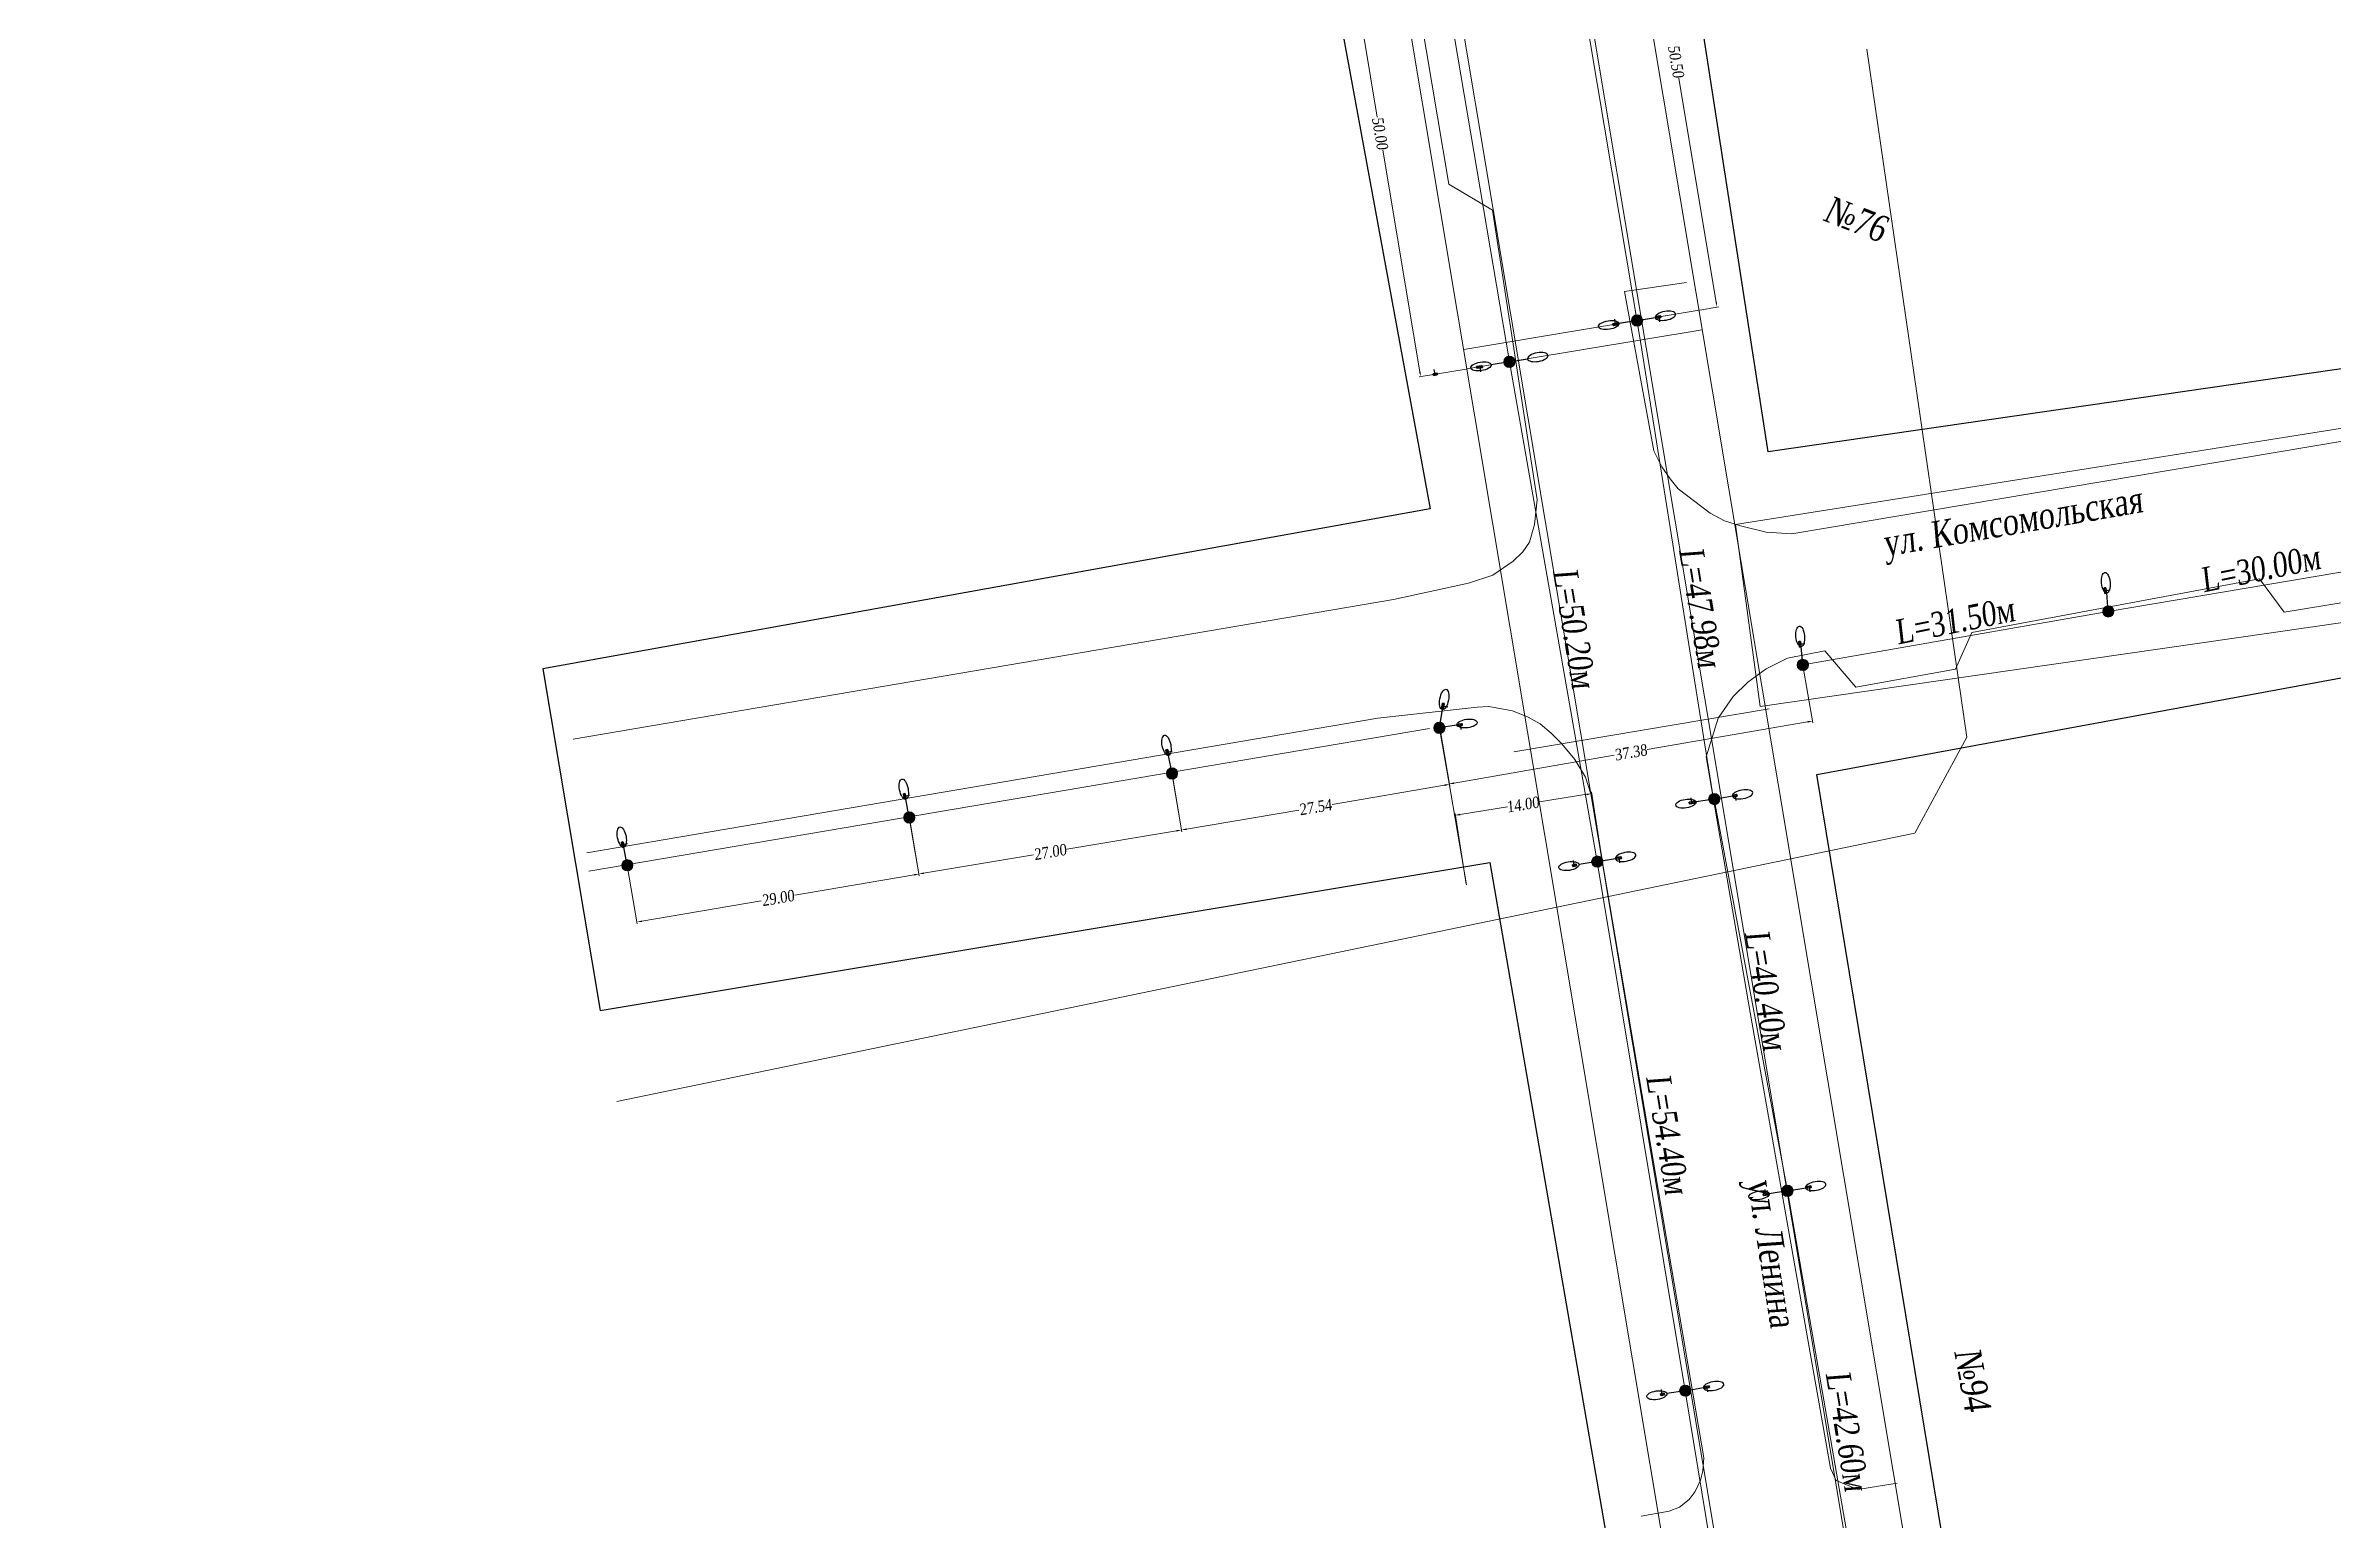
# Model space of a CAD drawing. Extents: x 2474 to 3317, y 1800 to 4862.
# Drawn here: x 2810.1 to 3042.1, y 2599.7 to 2749.3 of the extents above; entities that cross this region are included whole.
import ezdxf

# ---------------------------------------------------------------- set-up
doc = ezdxf.new("R2010")
doc.units = 0
doc.header["$MEASUREMENT"] = 0
for name, color, linetype in [('DLXLUM01', 2, 'Continuous'), ('DLXLUM02', 4, 'Continuous'), ('DLXLUM03', 3, 'Continuous'), ('DLXLUMEX', 2, 'Continuous'), ('DLXSCENE', 7, 'Continuous')]:
    doc.layers.add(name, color=color, linetype=linetype)
doc.layers.add('ОСВЕЩЕНИЕ', color=7, linetype='Continuous', lineweight=15)
doc.layers.add('ситуация', color=7, linetype='Continuous', lineweight=15)
doc.styles.add('стиль2', font='times.ttf', dxfattribs={"width": 0.85, "oblique": 5, "height": 1.15})

# ---------------------------------------------------------------- blocks, each defined once
blk = doc.blocks.new('*U261')
for p, q in [((0.26, 0.13), (-0.28, 0.04)), ((-0.28, 0.04), (0.26, 0.13)), ((-0.28, 0.04), (-0.26, -0.13)), ((-0.26, 0.04), (-0.28, 0.04)), ((-0.26, -0.13), (-0.28, 0.04)), ((-0.28, 0.04), (-0.26, 0.04)), ((0.28, 0.13), (-0.26, 0.04)), ((-0.26, 0.04), (0.28, 0.13)), ((-0.26, 0.04), (-0.24, -0.12)), ((-0.24, -0.12), (-0.26, 0.04)), ((0.28, -0.04), (0.26, 0.13)), ((0.26, 0.13), (0.28, 0.13)), ((0.28, 0.13), (0.26, 0.13)), ((0.26, 0.13), (0.28, -0.04)), ((0.3, -0.04), (0.28, 0.13)), ((0.28, 0.13), (0.3, -0.04)), ((-0.26, -0.13), (0.28, -0.04)), ((0.28, -0.04), (-0.26, -0.13)), ((-0.26, -0.13), (-0.24, -0.12)), ((-0.24, -0.12), (-0.26, -0.13)), ((-0.24, -0.12), (0.3, -0.04)), ((0.3, -0.04), (-0.24, -0.12)), ((0.28, -0.04), (0.3, -0.04)), ((0.3, -0.04), (0.28, -0.04))]:
    blk.add_line(p, q)
at = {"color": 1}
blk.add_line((0.02, 0), (0.1, -0.49), dxfattribs=at)
at = {"layer": 'DLXLUMEX', "color": 7}
blk.add_text('1', height=0.1, dxfattribs=at).set_placement((0, 0))
blk = doc.blocks.new('*U262')
for p, q in [((0.12, 0.11), (-0.23, 0.05)), ((-0.23, 0.05), (0.12, 0.11)), ((-0.23, 0.05), (-0.2, -0.12)), ((-0.19, 0.05), (-0.23, 0.05)), ((-0.23, 0.05), (-0.19, 0.05)), ((-0.2, -0.12), (-0.23, 0.05)), ((0.16, 0.11), (-0.19, 0.05)), ((-0.19, 0.05), (0.16, 0.11)), ((-0.19, 0.05), (-0.16, -0.11)), ((-0.16, -0.11), (-0.19, 0.05)), ((0.16, 0.11), (0.12, 0.11)), ((0.12, 0.11), (0.16, 0.11)), ((0.15, -0.06), (0.12, 0.11)), ((0.12, 0.11), (0.15, -0.06)), ((0.19, -0.05), (0.16, 0.11)), ((0.16, 0.11), (0.19, -0.05)), ((-0.2, -0.12), (0.15, -0.06)), ((0.15, -0.06), (-0.2, -0.12)), ((-0.16, -0.11), (-0.2, -0.12)), ((-0.2, -0.12), (-0.16, -0.11)), ((-0.16, -0.11), (0.19, -0.05)), ((0.19, -0.05), (-0.16, -0.11)), ((0.15, -0.06), (0.19, -0.05)), ((0.19, -0.05), (0.15, -0.06))]:
    blk.add_line(p, q)
at = {"color": 1}
blk.add_line((-0.04, -0.01), (-0.12, 0.49), dxfattribs=at)
at = {"layer": 'DLXLUMEX', "color": 7}
blk.add_text('2', height=0.1, dxfattribs=at).set_placement((0, 0))
blk = doc.blocks.new('*U263')
for p, q in [((0.16, 0.11), (-0.19, 0.06)), ((-0.19, 0.06), (0.16, 0.11)), ((-0.19, 0.06), (-0.16, -0.11)), ((-0.15, 0.06), (-0.19, 0.06)), ((-0.16, -0.11), (-0.19, 0.06)), ((-0.19, 0.06), (-0.15, 0.06)), ((0.2, 0.12), (-0.15, 0.06)), ((-0.15, 0.06), (0.2, 0.12)), ((-0.15, 0.06), (-0.12, -0.11)), ((-0.12, -0.11), (-0.15, 0.06)), ((0.16, 0.11), (0.2, 0.12)), ((0.2, 0.12), (0.16, 0.11)), ((0.19, -0.06), (0.16, 0.11)), ((0.16, 0.11), (0.19, -0.06)), ((0.23, -0.05), (0.2, 0.12)), ((0.2, 0.12), (0.23, -0.05)), ((-0.16, -0.11), (0.19, -0.06)), ((0.19, -0.06), (-0.16, -0.11)), ((-0.16, -0.11), (-0.12, -0.11)), ((-0.12, -0.11), (-0.16, -0.11)), ((-0.12, -0.11), (0.23, -0.05)), ((0.23, -0.05), (-0.12, -0.11)), ((0.19, -0.06), (0.23, -0.05)), ((0.23, -0.05), (0.19, -0.06))]:
    blk.add_line(p, q)
at = {"color": 1}
blk.add_line((0.04, 0.01), (0.12, -0.49), dxfattribs=at)
at = {"layer": 'DLXLUMEX', "color": 7}
blk.add_text('2', height=0.1, dxfattribs=at).set_placement((0, 0))
blk = doc.blocks.new('*U265')
for p, q in [((0.2, 0.12), (-0.31, 0.03)), ((-0.31, 0.03), (0.2, 0.12)), ((-0.27, 0.04), (-0.31, 0.03)), ((-0.31, 0.03), (-0.27, 0.04)), ((-0.31, 0.03), (-0.28, -0.13)), ((-0.28, -0.13), (-0.31, 0.03)), ((0.24, 0.13), (-0.27, 0.04)), ((-0.27, 0.04), (0.24, 0.13)), ((-0.27, 0.04), (-0.24, -0.13)), ((-0.24, -0.13), (-0.27, 0.04)), ((0.24, 0.13), (0.2, 0.12)), ((0.2, 0.12), (0.24, 0.13)), ((0.23, -0.05), (0.2, 0.12)), ((0.2, 0.12), (0.23, -0.05)), ((0.27, -0.04), (0.24, 0.13)), ((0.24, 0.13), (0.27, -0.04)), ((-0.28, -0.13), (0.23, -0.05)), ((0.23, -0.05), (-0.28, -0.13)), ((-0.24, -0.13), (-0.28, -0.13)), ((-0.28, -0.13), (-0.24, -0.13)), ((-0.24, -0.13), (0.27, -0.04)), ((0.27, -0.04), (-0.24, -0.13)), ((0.23, -0.05), (0.27, -0.04)), ((0.27, -0.04), (0.23, -0.05))]:
    blk.add_line(p, q)
at = {"color": 1}
blk.add_line((-0.04, -0.01), (-0.12, 0.49), dxfattribs=at)
at = {"layer": 'DLXLUMEX', "color": 7}
blk.add_text('1', height=0.1, dxfattribs=at).set_placement((0, 0))
blk = doc.blocks.new('*U266')
for p, q in [((0.24, 0.12), (-0.27, 0.04)), ((-0.27, 0.04), (0.24, 0.12)), ((-0.23, 0.05), (-0.27, 0.04)), ((-0.27, 0.04), (-0.23, 0.05)), ((-0.27, 0.04), (-0.24, -0.12)), ((-0.24, -0.12), (-0.27, 0.04)), ((0.28, 0.13), (-0.23, 0.05)), ((-0.23, 0.05), (0.28, 0.13)), ((-0.23, 0.05), (-0.21, -0.12)), ((-0.21, -0.12), (-0.23, 0.05)), ((0.24, 0.12), (0.28, 0.13)), ((0.28, 0.13), (0.24, 0.12)), ((0.27, -0.04), (0.24, 0.12)), ((0.24, 0.12), (0.27, -0.04)), ((0.31, -0.04), (0.28, 0.13)), ((0.28, 0.13), (0.31, -0.04)), ((-0.24, -0.12), (0.27, -0.04)), ((0.27, -0.04), (-0.24, -0.12)), ((-0.24, -0.12), (-0.21, -0.12)), ((-0.21, -0.12), (-0.24, -0.12)), ((-0.21, -0.12), (0.31, -0.04)), ((0.31, -0.04), (-0.21, -0.12)), ((0.27, -0.04), (0.31, -0.04)), ((0.31, -0.04), (0.27, -0.04))]:
    blk.add_line(p, q)
at = {"color": 1}
blk.add_line((0.04, 0.01), (0.12, -0.49), dxfattribs=at)
at = {"layer": 'DLXLUMEX', "color": 7}
blk.add_text('1', height=0.1, dxfattribs=at).set_placement((0, 0))
blk = doc.blocks.new('*U267')
for p, q in [((0.12, 0.11), (-0.23, 0.05)), ((-0.23, 0.05), (0.12, 0.11)), ((-0.23, 0.05), (-0.2, -0.12)), ((-0.19, 0.05), (-0.23, 0.05)), ((-0.23, 0.05), (-0.19, 0.05)), ((-0.2, -0.12), (-0.23, 0.05)), ((0.16, 0.11), (-0.19, 0.05)), ((-0.19, 0.05), (0.16, 0.11)), ((-0.19, 0.05), (-0.16, -0.11)), ((-0.16, -0.11), (-0.19, 0.05)), ((0.16, 0.11), (0.12, 0.11)), ((0.12, 0.11), (0.16, 0.11)), ((0.15, -0.06), (0.12, 0.11)), ((0.12, 0.11), (0.15, -0.06)), ((0.19, -0.05), (0.16, 0.11)), ((0.16, 0.11), (0.19, -0.05)), ((-0.2, -0.12), (0.15, -0.06)), ((0.15, -0.06), (-0.2, -0.12)), ((-0.16, -0.11), (-0.2, -0.12)), ((-0.2, -0.12), (-0.16, -0.11)), ((-0.16, -0.11), (0.19, -0.05)), ((0.19, -0.05), (-0.16, -0.11)), ((0.15, -0.06), (0.19, -0.05)), ((0.19, -0.05), (0.15, -0.06))]:
    blk.add_line(p, q)
at = {"color": 1}
blk.add_line((-0.04, -0.01), (-0.12, 0.49), dxfattribs=at)
at = {"layer": 'DLXLUMEX', "color": 7}
blk.add_text('2', height=0.1, dxfattribs=at).set_placement((0, 0))
blk = doc.blocks.new('*U268')
for p, q in [((0.16, 0.11), (-0.19, 0.06)), ((-0.19, 0.06), (0.16, 0.11)), ((-0.19, 0.06), (-0.16, -0.11)), ((-0.15, 0.06), (-0.19, 0.06)), ((-0.16, -0.11), (-0.19, 0.06)), ((-0.19, 0.06), (-0.15, 0.06)), ((0.2, 0.12), (-0.15, 0.06)), ((-0.15, 0.06), (0.2, 0.12)), ((-0.15, 0.06), (-0.12, -0.11)), ((-0.12, -0.11), (-0.15, 0.06)), ((0.16, 0.11), (0.2, 0.12)), ((0.2, 0.12), (0.16, 0.11)), ((0.19, -0.06), (0.16, 0.11)), ((0.16, 0.11), (0.19, -0.06)), ((0.23, -0.05), (0.2, 0.12)), ((0.2, 0.12), (0.23, -0.05)), ((-0.16, -0.11), (0.19, -0.06)), ((0.19, -0.06), (-0.16, -0.11)), ((-0.16, -0.11), (-0.12, -0.11)), ((-0.12, -0.11), (-0.16, -0.11)), ((-0.12, -0.11), (0.23, -0.05)), ((0.23, -0.05), (-0.12, -0.11)), ((0.19, -0.06), (0.23, -0.05)), ((0.23, -0.05), (0.19, -0.06))]:
    blk.add_line(p, q)
at = {"color": 1}
blk.add_line((0.04, 0.01), (0.12, -0.49), dxfattribs=at)
at = {"layer": 'DLXLUMEX', "color": 7}
blk.add_text('2', height=0.1, dxfattribs=at).set_placement((0, 0))
blk = doc.blocks.new('*U269')
for p, q in [((0.2, 0.12), (-0.31, 0.03)), ((-0.31, 0.03), (0.2, 0.12)), ((-0.27, 0.04), (-0.31, 0.03)), ((-0.31, 0.03), (-0.27, 0.04)), ((-0.31, 0.03), (-0.28, -0.13)), ((-0.28, -0.13), (-0.31, 0.03)), ((0.24, 0.13), (-0.27, 0.04)), ((-0.27, 0.04), (0.24, 0.13)), ((-0.27, 0.04), (-0.24, -0.13)), ((-0.24, -0.13), (-0.27, 0.04)), ((0.24, 0.13), (0.2, 0.12)), ((0.2, 0.12), (0.24, 0.13)), ((0.23, -0.05), (0.2, 0.12)), ((0.2, 0.12), (0.23, -0.05)), ((0.27, -0.04), (0.24, 0.13)), ((0.24, 0.13), (0.27, -0.04)), ((-0.28, -0.13), (0.23, -0.05)), ((0.23, -0.05), (-0.28, -0.13)), ((-0.24, -0.13), (-0.28, -0.13)), ((-0.28, -0.13), (-0.24, -0.13)), ((-0.24, -0.13), (0.27, -0.04)), ((0.27, -0.04), (-0.24, -0.13)), ((0.23, -0.05), (0.27, -0.04)), ((0.27, -0.04), (0.23, -0.05))]:
    blk.add_line(p, q)
at = {"color": 1}
blk.add_line((-0.04, -0.01), (-0.12, 0.49), dxfattribs=at)
at = {"layer": 'DLXLUMEX', "color": 7}
blk.add_text('1', height=0.1, dxfattribs=at).set_placement((0, 0))
blk = doc.blocks.new('*U270')
for p, q in [((0.05, 0.3), (-0.12, 0.28)), ((-0.12, 0.28), (0.05, 0.3)), ((0.05, 0.28), (-0.12, 0.26)), ((-0.12, 0.28), (-0.05, -0.26)), ((-0.12, 0.26), (-0.12, 0.28)), ((-0.12, 0.28), (-0.12, 0.26)), ((-0.12, 0.26), (0.05, 0.28)), ((-0.05, -0.26), (-0.12, 0.28)), ((-0.12, 0.26), (-0.05, -0.28)), ((-0.05, -0.28), (-0.12, 0.26)), ((0.05, 0.28), (0.05, 0.3)), ((0.05, 0.3), (0.05, 0.28)), ((0.12, -0.24), (0.05, 0.3)), ((0.05, 0.3), (0.12, -0.24)), ((0.12, -0.26), (0.05, 0.28)), ((0.05, 0.28), (0.12, -0.26)), ((-0.05, -0.26), (0.12, -0.24)), ((0.12, -0.24), (-0.05, -0.26)), ((-0.05, -0.28), (0.12, -0.26)), ((-0.05, -0.26), (-0.05, -0.28)), ((0.12, -0.26), (-0.05, -0.28)), ((-0.05, -0.28), (-0.05, -0.26)), ((0.12, -0.26), (0.12, -0.24)), ((0.12, -0.24), (0.12, -0.26))]:
    blk.add_line(p, q)
at = {"color": 1}
blk.add_line((0, 0.02), (0.49, 0.08), dxfattribs=at)
at = {"layer": 'DLXLUMEX', "color": 7}
blk.add_text('1', height=0.1, dxfattribs=at).set_placement((0, 0))
blk = doc.blocks.new('*U271')
for p, q in [((0.05, 0.3), (-0.12, 0.28)), ((-0.12, 0.28), (0.05, 0.3)), ((0.05, 0.28), (-0.12, 0.26)), ((-0.12, 0.28), (-0.05, -0.26)), ((-0.12, 0.26), (-0.12, 0.28)), ((-0.12, 0.28), (-0.12, 0.26)), ((-0.12, 0.26), (0.05, 0.28)), ((-0.05, -0.26), (-0.12, 0.28)), ((-0.12, 0.26), (-0.05, -0.28)), ((-0.05, -0.28), (-0.12, 0.26)), ((0.05, 0.28), (0.05, 0.3)), ((0.12, -0.24), (0.05, 0.3)), ((0.05, 0.3), (0.05, 0.28)), ((0.05, 0.3), (0.12, -0.24)), ((0.12, -0.26), (0.05, 0.28)), ((0.05, 0.28), (0.12, -0.26)), ((-0.05, -0.26), (0.12, -0.24)), ((0.12, -0.24), (-0.05, -0.26)), ((-0.05, -0.28), (0.12, -0.26)), ((-0.05, -0.26), (-0.05, -0.28)), ((0.12, -0.26), (-0.05, -0.28)), ((-0.05, -0.28), (-0.05, -0.26)), ((0.12, -0.26), (0.12, -0.24)), ((0.12, -0.24), (0.12, -0.26))]:
    blk.add_line(p, q)
at = {"color": 1}
blk.add_line((0, 0.02), (0.49, 0.08), dxfattribs=at)
at = {"layer": 'DLXLUMEX', "color": 7}
blk.add_text('1', height=0.1, dxfattribs=at).set_placement((0, 0))
blk = doc.blocks.new('*U274')
for p, q in [((-0.04, 0.27), (-0.13, -0.24)), ((-0.13, -0.24), (-0.04, 0.27)), ((-0.03, 0.31), (-0.12, -0.2)), ((-0.12, -0.2), (-0.03, 0.31)), ((-0.04, 0.27), (-0.03, 0.31)), ((-0.03, 0.31), (-0.04, 0.27)), ((0.13, 0.24), (-0.04, 0.27)), ((-0.04, 0.27), (0.13, 0.24)), ((0.14, 0.28), (-0.03, 0.31)), ((-0.03, 0.31), (0.14, 0.28)), ((0.04, -0.23), (0.14, 0.28)), ((0.14, 0.28), (0.04, -0.23)), ((0.04, -0.27), (0.13, 0.24)), ((0.13, 0.24), (0.04, -0.27)), ((0.13, 0.24), (0.14, 0.28)), ((0.14, 0.28), (0.13, 0.24)), ((-0.12, -0.2), (-0.13, -0.24)), ((-0.13, -0.24), (-0.12, -0.2)), ((-0.13, -0.24), (0.04, -0.27)), ((0.04, -0.27), (-0.13, -0.24)), ((-0.12, -0.2), (0.04, -0.23)), ((0.04, -0.23), (-0.12, -0.2)), ((0.04, -0.27), (0.04, -0.23)), ((0.04, -0.23), (0.04, -0.27))]:
    blk.add_line(p, q)
at = {"color": 1}
blk.add_line((0.01, 0.04), (0.5, -0.05), dxfattribs=at)
at = {"layer": 'DLXLUMEX', "color": 7}
blk.add_text('1', height=0.1, dxfattribs=at).set_placement((0, 0))
blk = doc.blocks.new('*U276')
for p, q in [((0.17, 0.1), (-0.19, 0.07)), ((-0.19, 0.07), (0.17, 0.1)), ((-0.19, 0.07), (-0.17, -0.1)), ((-0.15, 0.07), (-0.19, 0.07)), ((-0.17, -0.1), (-0.19, 0.07)), ((-0.19, 0.07), (-0.15, 0.07)), ((0.21, 0.11), (-0.15, 0.07)), ((-0.15, 0.07), (0.21, 0.11)), ((-0.15, 0.07), (-0.13, -0.1)), ((-0.13, -0.1), (-0.15, 0.07)), ((0.17, 0.1), (0.21, 0.11)), ((0.21, 0.11), (0.17, 0.1)), ((0.19, -0.07), (0.17, 0.1)), ((0.17, 0.1), (0.19, -0.07)), ((0.23, -0.06), (0.21, 0.11)), ((0.21, 0.11), (0.23, -0.06)), ((-0.17, -0.1), (0.19, -0.07)), ((0.19, -0.07), (-0.17, -0.1)), ((-0.17, -0.1), (-0.13, -0.1)), ((-0.13, -0.1), (-0.17, -0.1)), ((-0.13, -0.1), (0.23, -0.06)), ((0.23, -0.06), (-0.13, -0.1)), ((0.19, -0.07), (0.23, -0.06)), ((0.23, -0.06), (0.19, -0.07))]:
    blk.add_line(p, q)
at = {"color": 1}
blk.add_line((0.04, 0), (0.09, -0.49), dxfattribs=at)
at = {"layer": 'DLXLUMEX', "color": 7}
blk.add_text('3', height=0.1, dxfattribs=at).set_placement((0, 0))
blk = doc.blocks.new('*U277')
for p, q in [((0.02, 0.31), (-0.14, 0.28)), ((-0.14, 0.28), (0.02, 0.31)), ((-0.14, 0.28), (-0.04, -0.23)), ((-0.14, 0.24), (-0.14, 0.28)), ((-0.14, 0.28), (-0.14, 0.24)), ((-0.04, -0.23), (-0.14, 0.28)), ((0.03, 0.27), (-0.14, 0.24)), ((-0.14, 0.24), (0.03, 0.27)), ((-0.14, 0.24), (-0.03, -0.27)), ((-0.03, -0.27), (-0.14, 0.24)), ((0.03, 0.27), (0.02, 0.31)), ((0.02, 0.31), (0.03, 0.27)), ((0.13, -0.2), (0.02, 0.31)), ((0.02, 0.31), (0.13, -0.2)), ((0.14, -0.24), (0.03, 0.27)), ((0.03, 0.27), (0.14, -0.24)), ((-0.04, -0.23), (0.13, -0.2)), ((0.13, -0.2), (-0.04, -0.23)), ((-0.04, -0.23), (-0.03, -0.27)), ((-0.03, -0.27), (-0.04, -0.23)), ((-0.03, -0.27), (0.14, -0.24)), ((0.14, -0.24), (-0.03, -0.27)), ((0.14, -0.24), (0.13, -0.2)), ((0.13, -0.2), (0.14, -0.24))]:
    blk.add_line(p, q)
at = {"color": 1}
blk.add_line((-0.01, 0.04), (0.48, 0.14), dxfattribs=at)
at = {"layer": 'DLXLUMEX', "color": 7}
blk.add_text('1', height=0.1, dxfattribs=at).set_placement((0, 0))
blk = doc.blocks.new('*U278')
for p, q in [((0.02, 0.31), (-0.14, 0.28)), ((-0.14, 0.28), (0.02, 0.31)), ((-0.14, 0.28), (-0.04, -0.23)), ((-0.14, 0.24), (-0.14, 0.28)), ((-0.14, 0.28), (-0.14, 0.24)), ((-0.04, -0.23), (-0.14, 0.28)), ((0.03, 0.27), (-0.14, 0.24)), ((-0.14, 0.24), (0.03, 0.27)), ((-0.14, 0.24), (-0.03, -0.27)), ((-0.03, -0.27), (-0.14, 0.24)), ((0.03, 0.27), (0.02, 0.31)), ((0.02, 0.31), (0.03, 0.27)), ((0.13, -0.2), (0.02, 0.31)), ((0.02, 0.31), (0.13, -0.2)), ((0.14, -0.24), (0.03, 0.27)), ((0.03, 0.27), (0.14, -0.24)), ((-0.04, -0.23), (0.13, -0.2)), ((0.13, -0.2), (-0.04, -0.23)), ((-0.04, -0.23), (-0.03, -0.27)), ((-0.03, -0.27), (-0.04, -0.23)), ((-0.03, -0.27), (0.14, -0.24)), ((0.14, -0.24), (-0.03, -0.27)), ((0.14, -0.24), (0.13, -0.2)), ((0.13, -0.2), (0.14, -0.24))]:
    blk.add_line(p, q)
at = {"color": 1}
blk.add_line((-0.01, 0.04), (0.48, 0.14), dxfattribs=at)
at = {"layer": 'DLXLUMEX', "color": 7}
blk.add_text('1', height=0.1, dxfattribs=at).set_placement((0, 0))
blk = doc.blocks.new('*U279')
for p, q in [((0.02, 0.31), (-0.14, 0.28)), ((-0.14, 0.28), (0.02, 0.31)), ((-0.14, 0.28), (-0.04, -0.23)), ((-0.14, 0.24), (-0.14, 0.28)), ((-0.14, 0.28), (-0.14, 0.24)), ((-0.04, -0.23), (-0.14, 0.28)), ((0.03, 0.27), (-0.14, 0.24)), ((-0.14, 0.24), (0.03, 0.27)), ((-0.14, 0.24), (-0.03, -0.27)), ((-0.03, -0.27), (-0.14, 0.24)), ((0.03, 0.27), (0.02, 0.31)), ((0.02, 0.31), (0.03, 0.27)), ((0.13, -0.2), (0.02, 0.31)), ((0.02, 0.31), (0.13, -0.2)), ((0.14, -0.24), (0.03, 0.27)), ((0.03, 0.27), (0.14, -0.24)), ((-0.04, -0.23), (0.13, -0.2)), ((0.13, -0.2), (-0.04, -0.23)), ((-0.04, -0.23), (-0.03, -0.27)), ((-0.03, -0.27), (-0.04, -0.23)), ((-0.03, -0.27), (0.14, -0.24)), ((0.14, -0.24), (-0.03, -0.27)), ((0.14, -0.24), (0.13, -0.2)), ((0.13, -0.2), (0.14, -0.24))]:
    blk.add_line(p, q)
at = {"color": 1}
blk.add_line((-0.01, 0.04), (0.48, 0.14), dxfattribs=at)
at = {"layer": 'DLXLUMEX', "color": 7}
blk.add_text('1', height=0.1, dxfattribs=at).set_placement((0, 0))
blk = doc.blocks.new('*U280')
for p, q in [((0.16, 0.11), (-0.19, 0.06)), ((-0.19, 0.06), (0.16, 0.11)), ((-0.19, 0.06), (-0.16, -0.11)), ((-0.15, 0.06), (-0.19, 0.06)), ((-0.16, -0.11), (-0.19, 0.06)), ((-0.19, 0.06), (-0.15, 0.06)), ((0.2, 0.12), (-0.15, 0.06)), ((-0.15, 0.06), (0.2, 0.12)), ((-0.15, 0.06), (-0.12, -0.11)), ((-0.12, -0.11), (-0.15, 0.06)), ((0.16, 0.11), (0.2, 0.12)), ((0.2, 0.12), (0.16, 0.11)), ((0.19, -0.06), (0.16, 0.11)), ((0.16, 0.11), (0.19, -0.06)), ((0.23, -0.05), (0.2, 0.12)), ((0.2, 0.12), (0.23, -0.05)), ((-0.16, -0.11), (0.19, -0.06)), ((0.19, -0.06), (-0.16, -0.11)), ((-0.16, -0.11), (-0.12, -0.11)), ((-0.12, -0.11), (-0.16, -0.11)), ((-0.12, -0.11), (0.23, -0.05)), ((0.23, -0.05), (-0.12, -0.11)), ((0.19, -0.06), (0.23, -0.05)), ((0.23, -0.05), (0.19, -0.06))]:
    blk.add_line(p, q)
at = {"color": 1}
blk.add_line((0.04, 0.01), (0.12, -0.49), dxfattribs=at)
at = {"layer": 'DLXLUMEX', "color": 7}
blk.add_text('2', height=0.1, dxfattribs=at).set_placement((0, 0))
blk = doc.blocks.new('*U281')
for p, q in [((0.2, 0.12), (-0.31, 0.03)), ((-0.31, 0.03), (0.2, 0.12)), ((-0.27, 0.04), (-0.31, 0.03)), ((-0.31, 0.03), (-0.27, 0.04)), ((-0.31, 0.03), (-0.28, -0.13)), ((-0.28, -0.13), (-0.31, 0.03)), ((0.24, 0.13), (-0.27, 0.04)), ((-0.27, 0.04), (0.24, 0.13)), ((-0.27, 0.04), (-0.24, -0.13)), ((-0.24, -0.13), (-0.27, 0.04)), ((0.24, 0.13), (0.2, 0.12)), ((0.2, 0.12), (0.24, 0.13)), ((0.23, -0.05), (0.2, 0.12)), ((0.2, 0.12), (0.23, -0.05)), ((0.27, -0.04), (0.24, 0.13)), ((0.24, 0.13), (0.27, -0.04)), ((-0.28, -0.13), (0.23, -0.05)), ((0.23, -0.05), (-0.28, -0.13)), ((-0.24, -0.13), (-0.28, -0.13)), ((-0.28, -0.13), (-0.24, -0.13)), ((-0.24, -0.13), (0.27, -0.04)), ((0.27, -0.04), (-0.24, -0.13)), ((0.23, -0.05), (0.27, -0.04)), ((0.27, -0.04), (0.23, -0.05))]:
    blk.add_line(p, q)
at = {"color": 1}
blk.add_line((-0.04, -0.01), (-0.12, 0.49), dxfattribs=at)
at = {"layer": 'DLXLUMEX', "color": 7}
blk.add_text('1', height=0.1, dxfattribs=at).set_placement((0, 0))
blk = doc.blocks.new('*U282')
for p, q in [((0.24, 0.12), (-0.27, 0.04)), ((-0.27, 0.04), (0.24, 0.12)), ((-0.23, 0.05), (-0.27, 0.04)), ((-0.27, 0.04), (-0.23, 0.05)), ((-0.27, 0.04), (-0.24, -0.12)), ((-0.24, -0.12), (-0.27, 0.04)), ((0.28, 0.13), (-0.23, 0.05)), ((-0.23, 0.05), (0.28, 0.13)), ((-0.23, 0.05), (-0.21, -0.12)), ((-0.21, -0.12), (-0.23, 0.05)), ((0.24, 0.12), (0.28, 0.13)), ((0.28, 0.13), (0.24, 0.12)), ((0.27, -0.04), (0.24, 0.12)), ((0.24, 0.12), (0.27, -0.04)), ((0.31, -0.04), (0.28, 0.13)), ((0.28, 0.13), (0.31, -0.04)), ((-0.24, -0.12), (0.27, -0.04)), ((0.27, -0.04), (-0.24, -0.12)), ((-0.24, -0.12), (-0.21, -0.12)), ((-0.21, -0.12), (-0.24, -0.12)), ((-0.21, -0.12), (0.31, -0.04)), ((0.31, -0.04), (-0.21, -0.12)), ((0.27, -0.04), (0.31, -0.04)), ((0.31, -0.04), (0.27, -0.04))]:
    blk.add_line(p, q)
at = {"color": 1}
blk.add_line((0.04, 0.01), (0.12, -0.49), dxfattribs=at)
at = {"layer": 'DLXLUMEX', "color": 7}
blk.add_text('1', height=0.1, dxfattribs=at).set_placement((0, 0))
blk = doc.blocks.new('*U283')
for p, q in [((0.12, 0.11), (-0.23, 0.05)), ((-0.23, 0.05), (0.12, 0.11)), ((-0.23, 0.05), (-0.2, -0.12)), ((-0.19, 0.05), (-0.23, 0.05)), ((-0.23, 0.05), (-0.19, 0.05)), ((-0.2, -0.12), (-0.23, 0.05)), ((0.16, 0.11), (-0.19, 0.05)), ((-0.19, 0.05), (0.16, 0.11)), ((-0.19, 0.05), (-0.16, -0.11)), ((-0.16, -0.11), (-0.19, 0.05)), ((0.16, 0.11), (0.12, 0.11)), ((0.12, 0.11), (0.16, 0.11)), ((0.15, -0.06), (0.12, 0.11)), ((0.12, 0.11), (0.15, -0.06)), ((0.19, -0.05), (0.16, 0.11)), ((0.16, 0.11), (0.19, -0.05)), ((-0.2, -0.12), (0.15, -0.06)), ((0.15, -0.06), (-0.2, -0.12)), ((-0.16, -0.11), (-0.2, -0.12)), ((-0.2, -0.12), (-0.16, -0.11)), ((-0.16, -0.11), (0.19, -0.05)), ((0.19, -0.05), (-0.16, -0.11)), ((0.15, -0.06), (0.19, -0.05)), ((0.19, -0.05), (0.15, -0.06))]:
    blk.add_line(p, q)
at = {"color": 1}
blk.add_line((-0.04, -0.01), (-0.12, 0.49), dxfattribs=at)
at = {"layer": 'DLXLUMEX', "color": 7}
blk.add_text('2', height=0.1, dxfattribs=at).set_placement((0, 0))
blk = doc.blocks.new('*U218')
for p, q in [((2900.78, 2973.1), (2950.49, 2702.37)), ((2984.75, 2708.17), (2956.76, 2889.13)), ((3101.97, 2725.13), (2984.75, 2708.17)), ((2950.49, 2702.37), (2860.52, 2686.17)), ((2989.68, 2675.43), (3105.96, 2696.9)), ((2860.52, 2686.17), (2866.35, 2651.5)), ((3032.02, 2418.34), (2989.68, 2675.43)), ((2866.35, 2651.5), (2956.55, 2666.53)), ((2956.55, 2666.53), (3000.11, 2414.04))]:
    blk.add_line(p, q)

msp = doc.modelspace()

# ---------------------------------------------------------------- hatches: boundary and pattern name
at = {"layer": 'ОСВЕЩЕНИЕ', "linetype": 'Continuous', "lineweight": 18}
h = msp.add_hatch(color=7, dxfattribs=at)
edge = h.paths.add_edge_path()
edge.add_arc((2971.47, 2721.48), 0.572, 0, 360)
h = msp.add_hatch(color=7, dxfattribs=at)
edge = h.paths.add_edge_path()
edge.add_arc((2971.47, 2721.48), 0.572, 0, 360)
h = msp.add_hatch(color=7, dxfattribs=at)
edge = h.paths.add_edge_path()
edge.add_arc((2958.52, 2717.29), 0.572, 0, 360)
h = msp.add_hatch(color=7, dxfattribs=at)
edge = h.paths.add_edge_path()
edge.add_arc((2958.52, 2717.29), 0.572, 0, 360)
h = msp.add_hatch(color=7, dxfattribs=at)
edge = h.paths.add_edge_path()
edge.add_arc((3019.24, 2691.98), 0.572, 0, 360)
h = msp.add_hatch(color=7, dxfattribs=at)
edge = h.paths.add_edge_path()
edge.add_arc((2988.27, 2686.55), 0.572, 0, 360)
h = msp.add_hatch(color=7, dxfattribs=at)
edge = h.paths.add_edge_path()
edge.add_arc((2951.43, 2680.17), 0.572, 0, 360)
h = msp.add_hatch(color=7, dxfattribs=at)
edge = h.paths.add_edge_path()
edge.add_arc((2924.32, 2675.54), 0.572, 0, 360)
h = msp.add_hatch(color=7, dxfattribs=at)
edge = h.paths.add_edge_path()
edge.add_arc((2979.29, 2672.95), 0.572, 0, 360)
h = msp.add_hatch(color=7, dxfattribs=at)
edge = h.paths.add_edge_path()
edge.add_arc((2897.69, 2671.08), 0.572, 0, 360)
h = msp.add_hatch(color=7, dxfattribs=at)
edge = h.paths.add_edge_path()
edge.add_arc((2869.1, 2666.24), 0.572, 0, 360)
h = msp.add_hatch(color=7, dxfattribs=at)
edge = h.paths.add_edge_path()
edge.add_arc((2967.43, 2666.61), 0.572, 0, 360)
h = msp.add_hatch(color=7, dxfattribs=at)
edge = h.paths.add_edge_path()
edge.add_arc((2986.71, 2633.22), 0.572, 0, 360)
h = msp.add_hatch(color=7, dxfattribs=at)
edge = h.paths.add_edge_path()
edge.add_arc((2976.35, 2612.95), 0.572, 0, 360)

# ---------------------------------------------------------------- linework, layer by layer
at = {"layer": 'ОСВЕЩЕНИЕ', "color": 1, "linetype": 'Continuous'}
for p, q in [((2958.52, 2717.29), (2893.6, 3102.14)), ((2971.83, 2719.34), (2909.49, 3090.9)), ((2967.43, 2666.61), (2958.52, 2717.29))]:
    msp.add_line(p, q, dxfattribs=at)
at = {"layer": 'ОСВЕЩЕНИЕ', "color": 7, "lineweight": 18}
for p, q in [((2941.38, 2764.61), (2945.13, 2742.12)), ((2979.5, 2723.32), (2975.7, 2746.05)), ((2949.45, 2716.28), (2945.7, 2738.76)), ((2977.82, 2722.54), (2979.76, 2722.86)), ((2954.15, 2716.56), (2949.36, 2715.76))]:
    msp.add_line(p, q, dxfattribs=at)
at = {"layer": 'ОСВЕЩЕНИЕ', "color": 7, "linetype": 'Continuous'}
for p, q in [((3048.78, 2696.99), (3019.24, 2691.98)), ((3019.24, 2691.98), (2988.27, 2686.55)), ((2979.29, 2672.95), (2986.71, 2633.22))]:
    msp.add_line(p, q, dxfattribs=at)
at = {"layer": 'ОСВЕЩЕНИЕ', "color": 7, "linetype": 'Continuous', "lineweight": 18}
for centre in [(2971.47, 2721.48), (2971.47, 2721.48), (2971.47, 2721.48), (2971.47, 2721.48), (2958.52, 2717.29), (2958.52, 2717.29), (2958.52, 2717.29), (2958.52, 2717.29), (3019.24, 2691.98), (3019.24, 2691.98), (2988.27, 2686.55), (2988.27, 2686.55), (2951.43, 2680.17), (2951.43, 2680.17), (2924.32, 2675.54), (2924.32, 2675.54), (2979.29, 2672.95), (2979.29, 2672.95), (2897.69, 2671.08), (2897.69, 2671.08), (2869.1, 2666.24), (2869.1, 2666.24), (2967.43, 2666.61), (2967.43, 2666.61), (2986.71, 2633.22), (2986.71, 2633.22), (2976.35, 2612.95), (2976.35, 2612.95)]:
    msp.add_circle(centre, 0.572, dxfattribs=at)
at = {"layer": 'ОСВЕЩЕНИЕ', "color": 7}
for points in [[(2979.58, 2723.34), (2979.42, 2723.31), (2979.58, 2722.83)], [(2949.53, 2716.29), (2949.37, 2716.26), (2949.53, 2715.78)]]:
    msp.add_solid(points, dxfattribs=at)
at = {"layer": 'ситуация', "color": 4}
for p, q in [((3098.64, 1851.95), (2595.93, 4861.51)), ((3098.64, 1851.95), (2595.93, 4861.51)), ((3104.02, 1851.95), (2601.35, 4861.27)), ((3115.86, 1859.76), (2614.6, 4860.67)), ((3115.86, 1859.76), (2614.6, 4860.67)), ((3123.17, 1851.95), (2620.65, 4860.4)), ((3123.17, 1851.95), (2620.65, 4860.4)), ((2953.89, 2718.54), (2977.75, 2722.53)), ((2954.21, 2716.57), (2978.08, 2720.55))]:
    msp.add_line(p, q, dxfattribs=at)
at = {"layer": 'ситуация', "color": 7, "linetype": 'Continuous', "lineweight": 18}
for p, q in [((2949.51, 2752.39), (2952.4, 2735.32)), ((2952.4, 2735.32), (2956.82, 2732.66)), ((2956.82, 2732.66), (2961.35, 2703.3)), ((2970.19, 2724.44), (2976.47, 2725.32)), ((2973.16, 2708.28), (2970.19, 2724.44)), ((3133.79, 2724.53), (2987.16, 2699.85)), ((2973.98, 2706.64), (2973.16, 2708.28)), ((2974.81, 2705.43), (2973.98, 2706.64)), ((2975.63, 2704.41), (2974.81, 2705.43)), ((2961.35, 2703.3), (2961.06, 2700.78)), ((2978.86, 2701.93), (2975.63, 2704.41)), ((2961.06, 2700.78), (2960.55, 2699.01)), ((2980.32, 2701.18), (2978.86, 2701.93)), ((2981.94, 2700.66), (2980.32, 2701.18)), ((2984.54, 2700.02), (2981.94, 2700.66)), ((2960.55, 2699.01), (2959.89, 2698.01)), ((2987.16, 2699.85), (2984.54, 2700.02)), ((2958.9, 2697.07), (2956.86, 2695.67)), ((2959.89, 2698.01), (2958.9, 2697.07)), ((2954.38, 2694.85), (2946.76, 2693.19)), ((2956.86, 2695.67), (2954.38, 2694.85)), ((2955.25, 2682.28), (2945.17, 2681.15)), ((2956.45, 2682.32), (2955.25, 2682.28)), ((2958.84, 2681.91), (2956.45, 2682.32)), ((2960.41, 2681.25), (2958.84, 2681.91)), ((2961.63, 2680.59), (2960.41, 2681.25)), ((2962.77, 2679.64), (2961.63, 2680.59)), ((2963.84, 2678.55), (2962.77, 2679.64)), ((2965.16, 2676.95), (2963.84, 2678.55)), ((2966.23, 2675.16), (2965.16, 2676.95)), ((2966.79, 2673.49), (2966.23, 2675.16)), ((2978.22, 2606.15), (2966.79, 2673.49)), ((2978.13, 2604.81), (2978.22, 2606.15)), ((2977.34, 2602.74), (2977.89, 2603.89)), ((2977.89, 2603.89), (2978.13, 2604.81)), ((2971.88, 2600.23), (2974.71, 2600.73)), ((2974.71, 2600.73), (2975.76, 2601.14)), ((2975.76, 2601.14), (2976.75, 2601.9)), ((2976.75, 2601.9), (2977.34, 2602.74))]:
    msp.add_line(p, q, dxfattribs=at)
at = {"layer": 'ситуация', "color": 3}
for p, q in [((2994.77, 2749), (3004.88, 2679.23)), ((3004.88, 2679.23), (2999.62, 2669.49)), ((2999.62, 2669.49), (2868.04, 2642.28))]:
    msp.add_line(p, q, dxfattribs=at)
at = {"layer": 'ситуация', "color": 1}
for p, q in [((2981.45, 2700.81), (3166.27, 2730.13)), ((2971.83, 2719.34), (2979.21, 2672.94)), ((3142.02, 2705.16), (2983.93, 2682.32)), ((2983.93, 2682.32), (2981.45, 2700.81)), ((3034.56, 2695.27), (3005.41, 2689.84)), ((3037.07, 2691.9), (3034.56, 2695.27)), ((3043.45, 2692.95), (3037.07, 2691.9)), ((3005.41, 2689.84), (3003.76, 2686.11)), ((2986.71, 2687.23), (2984.57, 2686.14)), ((2990.5, 2687.98), (2986.71, 2687.23)), ((2993.66, 2684.31), (2990.5, 2687.98)), ((2982.68, 2684.8), (2981.22, 2683.34)), ((2984.57, 2686.14), (2982.68, 2684.8)), ((3003.76, 2686.11), (2993.66, 2684.31)), ((2981.22, 2683.34), (2979.69, 2681.16)), ((2865.21, 2665.65), (2950.44, 2680.11)), ((2979.69, 2681.16), (2978.47, 2677.24)), ((2978.47, 2677.24), (2982.92, 2651.31)), ((2976.35, 2612.95), (2967.43, 2666.61)), ((2982.92, 2651.31), (2991.06, 2605.09)), ((2986.71, 2633.22), (2994.01, 2591.26)), ((2984.82, 2561.11), (2976.35, 2612.95)), ((2991.06, 2605.09), (2991.66, 2603.85)), ((2991.66, 2603.85), (2993.84, 2602.93)), ((2993.84, 2602.93), (2997.84, 2603.56))]:
    msp.add_line(p, q, dxfattribs=at)
at = {"layer": 'ситуация', "color": 0, "lineweight": 25}
for p, q in [((2971.47, 2721.48), (2969.62, 2721.18)), ((2971.47, 2721.48), (2973.32, 2721.79)), ((2958.52, 2717.29), (2956.67, 2716.99)), ((2958.52, 2717.29), (2960.37, 2717.6)), ((3019.24, 2691.98), (3019.08, 2693.85)), ((2988.27, 2686.55), (2988.1, 2688.42)), ((2951.43, 2680.17), (2951.74, 2682.02)), ((2951.35, 2680.22), (2953.21, 2680.47)), ((2924.32, 2675.54), (2923.96, 2677.38)), ((2897.69, 2671.08), (2897.33, 2672.93)), ((2979.29, 2672.95), (2977.44, 2672.66)), ((2979.29, 2672.95), (2981.14, 2673.26)), ((2869.1, 2666.24), (2868.74, 2668.08)), ((2967.43, 2666.61), (2965.58, 2666.31)), ((2967.43, 2666.61), (2969.28, 2666.92)), ((2986.71, 2633.22), (2984.86, 2632.93)), ((2986.71, 2633.22), (2988.56, 2633.53)), ((2976.35, 2612.95), (2974.5, 2612.66)), ((2976.35, 2612.95), (2978.2, 2613.26))]:
    msp.add_line(p, q, dxfattribs=at)
at = {"layer": 'ситуация', "color": 7}
for p, q in [((2946.76, 2693.19), (2863.6, 2679.03)), ((2988.28, 2686.49), (2989.28, 2680.69)), ((2945.17, 2681.15), (2864.99, 2667.51)), ((2951.44, 2680.28), (2954.16, 2664.26)), ((2951.44, 2680.11), (2952.45, 2674.31)), ((2951.46, 2680.22), (2952.48, 2674.26)), ((2988.76, 2680.78), (2972.5, 2677.96)), ((2952.91, 2674.57), (2969.16, 2677.39)), ((2924.31, 2675.6), (2925.32, 2669.64)), ((2924.33, 2675.48), (2925.31, 2669.63)), ((2951.95, 2674.35), (2940.57, 2672.41)), ((2966.37, 2673.43), (2961.58, 2672.67)), ((2967.97, 2666.51), (2966.84, 2673.68)), ((2897.69, 2671.07), (2898.7, 2665.17)), ((2897.7, 2671.01), (2898.68, 2665.16)), ((2925.79, 2669.9), (2937.17, 2671.83)), ((2954.15, 2664.32), (2953.01, 2671.49)), ((2953.53, 2671.39), (2958.32, 2672.15)), ((2924.79, 2669.73), (2913.67, 2667.86)), ((2869.1, 2666.2), (2870.11, 2660.3)), ((2899.14, 2665.42), (2910.27, 2667.29)), ((2898.17, 2665.26), (2886.07, 2663.2)), ((2870.57, 2660.56), (2882.67, 2662.62))]:
    msp.add_line(p, q, dxfattribs=at)
at = {"layer": 'ситуация', "color": 2}
for p, q in [((2958.96, 2677.74), (2984.85, 2682.09)), ((2966.79, 2673.49), (2967.96, 2666.61))]:
    msp.add_line(p, q, dxfattribs=at)
at = {"layer": 'ситуация', "color": 0, "lineweight": 25}
for centre, major_axis in [((2968.59, 2721.02), (-1.03, -0.16)), ((2955.64, 2716.83), (-1.03, -0.16)), ((3018.98, 2694.89), (-0.09, 1.04)), ((2988.01, 2689.45), (-0.09, 1.04)), ((2951.91, 2683.05), (0.18, 1.03)), ((2954.24, 2680.61), (1.03, 0.13)), ((2923.76, 2678.4), (-0.19, 1.02)), ((2897.13, 2673.95), (-0.19, 1.02)), ((2976.41, 2672.49), (-1.03, -0.16)), ((2868.54, 2669.1), (-0.19, 1.02)), ((2964.55, 2666.15), (-1.03, -0.16)), ((2983.83, 2632.76), (-1.03, -0.16)), ((2973.47, 2612.49), (-1.03, -0.16))]:
    msp.add_ellipse(centre, major_axis=major_axis, ratio=0.418921, dxfattribs=at)
at = {"layer": 'ситуация', "color": 0, "lineweight": 25, "extrusion": (0, 0, -1)}
for centre in [(2974.34, 2721.96), (2961.4, 2717.77), (2982.16, 2673.43), (2970.31, 2667.09), (2989.58, 2633.71), (2979.23, 2613.43)]:
    msp.add_ellipse(centre, major_axis=(1.03, 0.18), ratio=0.418921, dxfattribs=at)
at = {"layer": 'ситуация', "color": 7}
for points in [[(2988.75, 2680.86), (2988.77, 2680.7), (2989.25, 2680.86)], [(2951.94, 2674.43), (2951.97, 2674.27), (2952.45, 2674.43)], [(2952.89, 2674.65), (2952.92, 2674.49), (2952.42, 2674.49)], [(2966.36, 2673.51), (2966.39, 2673.34), (2966.87, 2673.5)], [(2953.52, 2671.47), (2953.54, 2671.31), (2953.04, 2671.31)], [(2924.78, 2669.81), (2924.8, 2669.65), (2925.28, 2669.81)], [(2925.77, 2669.98), (2925.8, 2669.81), (2925.29, 2669.81)], [(2898.16, 2665.34), (2898.19, 2665.18), (2898.66, 2665.34)], [(2899.13, 2665.51), (2899.16, 2665.34), (2898.65, 2665.34)], [(2870.56, 2660.64), (2870.58, 2660.48), (2870.08, 2660.48)]]:
    msp.add_solid(points, dxfattribs=at)

# ---------------------------------------------------------------- block references
at = {"layer": 'DLXLUM01'}
for name, p in [('*U281', (2969.32, 2721.12)), ('*U282', (2955.47, 2716.77)), ('*U271', (3018.94, 2694.08)), ('*U270', (2987.97, 2688.64)), ('*U274', (2951.78, 2682.36)), ('*U277', (2923.85, 2677.67)), ('*U278', (2897.23, 2673.21)), ('*U269', (2977.06, 2672.59)), ('*U279', (2868.64, 2668.31)), ('*U266', (2969.58, 2666.97)), ('*U265', (2984.56, 2632.87)), ('*U261', (2978.5, 2613.31))]:
    msp.add_blockref(name, p, dxfattribs=at)
at = {"layer": 'DLXLUM02'}
for name, p in [('*U280', (2973.63, 2721.84)), ('*U283', (2951.03, 2716.04)), ('*U268', (2981.37, 2673.3)), ('*U267', (2965.14, 2666.23)), ('*U263', (2988.87, 2633.59)), ('*U262', (2974.06, 2612.58))]:
    msp.add_blockref(name, p, dxfattribs=at)
at = {"layer": 'DLXLUM03'}
msp.add_blockref('*U276', (2953.51, 2680.48), dxfattribs=at)
at = {"layer": 'DLXSCENE'}
msp.add_blockref('*U218', (0, 0), dxfattribs=at)

# ---------------------------------------------------------------- texts
at = {"layer": 'ОСВЕЩЕНИЕ', "color": 7, "style": 'стиль2', "oblique": 5, "width": 0.85}
for s, p in [('50.50', (2974.59, 2749.3)), ('50.00', (2944.58, 2742.01))]:
    msp.add_text(s, height=1.15, rotation=279.483, dxfattribs=at).set_placement(p)
at = {"layer": 'ОСВЕЩЕНИЕ', "color": 7, "lineweight": 18, "style": 'стиль2', "oblique": 5, "width": 0.8}
for s, rotation, p in [('L=47.98м', 279.2977, (2975.7, 2698.22)), ('L=30.00м', 11.4295, (3028.89, 2693.9)), ('L=50.20м', 279.2977, (2962.92, 2696.1)), ('L=31.50м', 11.4295, (2997.89, 2688.61)), ('L=40.40м', 279.2977, (2982.36, 2659.41)), ('L=54.40м', 279.2977, (2972.36, 2644.79)), ('L=42.60м', 279.2977, (2990.57, 2614.7))]:
    msp.add_text(s, height=2.5, rotation=rotation, dxfattribs=at).set_placement(p)
at = {"layer": 'ситуация', "color": 7, "lineweight": 18, "style": 'стиль2', "oblique": 5, "width": 0.8}
for s, rotation, p in [('№76', 338.7215, (2990.18, 2731.68)), ('ул. Комсомольская', 9.8151, (2996.62, 2697.53)), ('ул. Ленина', 278.9724, (2982.64, 2634.23)), ('№94', 280.2666, (3003.6, 2616.95))]:
    msp.add_text(s, height=2.7, rotation=rotation, dxfattribs=at).set_placement(p)
at = {"layer": 'ситуация', "color": 7, "style": 'стиль2', "oblique": 5, "width": 0.85}
for s, rotation, p in [('37.38', 9.8245, (2969.29, 2676.84)), ('27.54', 9.66, (2937.32, 2671.29)), ('14.00', 9.0069, (2958.33, 2671.58)), ('27.00', 9.527, (2910.42, 2666.75)), ('29.00', 9.66, (2882.83, 2662.08))]:
    msp.add_text(s, height=1.15, rotation=rotation, dxfattribs=at).set_placement(p)

doc.saveas('drawing.dxf')
